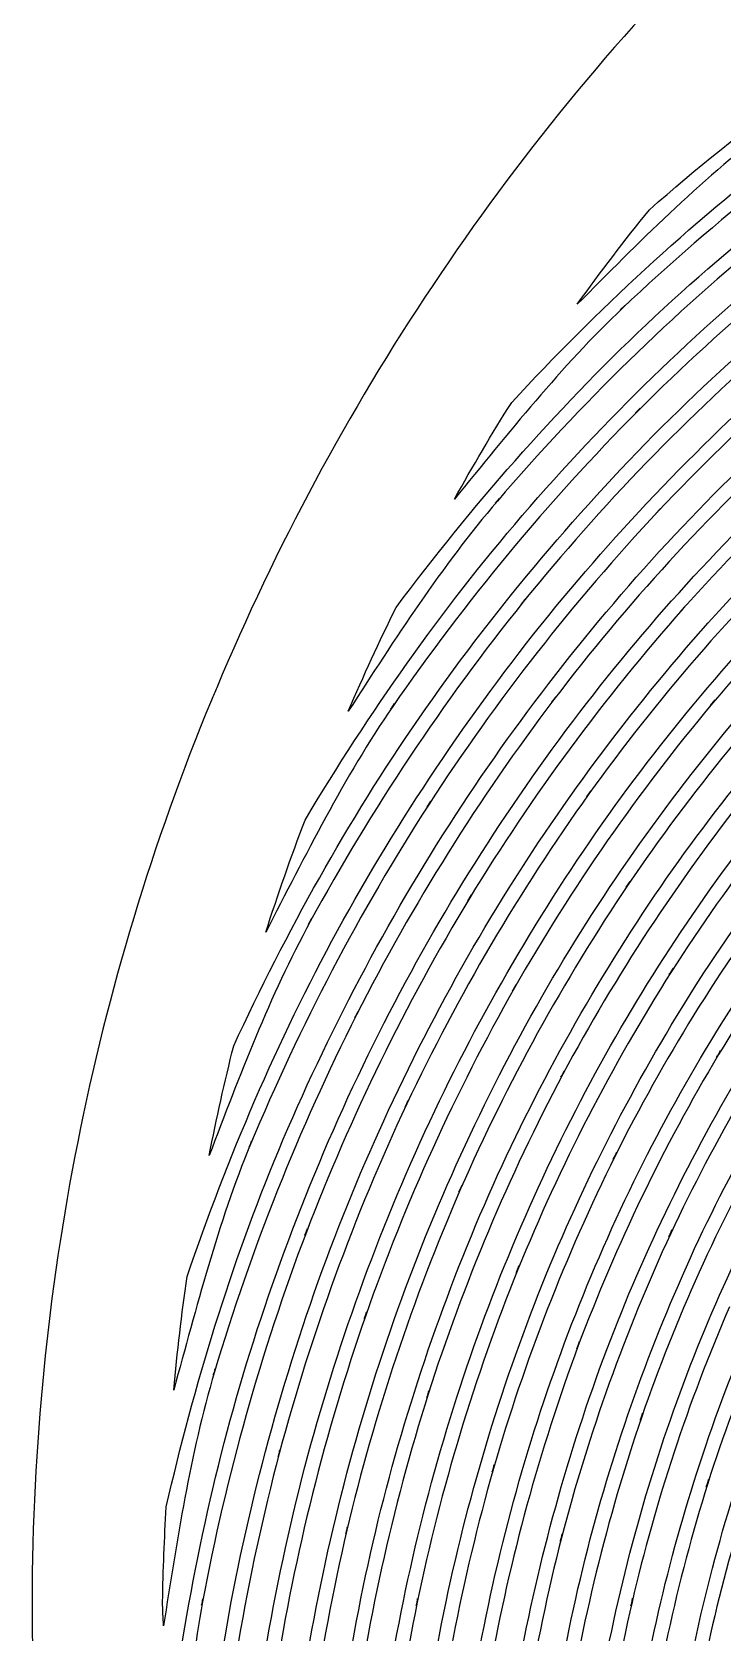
# Model space of a CAD drawing. Extents: x 289 to 439, y 190 to 340.
# Drawn here: x 288.9 to 310.7, y 263.9 to 314.5 of the extents above; entities that cross this region are included whole.
import ezdxf

# ---------------------------------------------------------------- set-up
doc = ezdxf.new("R2010")
doc.units = 0
doc.layers.add('seconds_wheel', color=7, linetype='CONTINUOUS')

msp = doc.modelspace()

# ---------------------------------------------------------------- linework, layer by layer
at = {"layer": 'seconds_wheel', "color": 7}
for p, q in [((307.603359, 305.827852), (307.457172, 305.689033)), ((307.535888, 305.751076), (307.535888, 305.751076)), ((308.085351, 302.574894), (307.939163, 302.42793)), ((308.018655, 302.494626), (308.018655, 302.494626)), ((303.627218, 299.722883), (303.496154, 299.570102)), ((303.569829, 299.641841), (303.569829, 299.641841)), ((308.724387, 299.408405), (308.5782, 299.252524)), ((308.657304, 299.32271), (308.657304, 299.32271)), ((304.446953, 296.538945), (304.317052, 296.377634)), ((304.389176, 296.452086), (304.389176, 296.452086)), ((309.514265, 296.333041), (309.368077, 296.16863)), ((309.448732, 296.244243), (309.448732, 296.244243)), ((300.310665, 293.235964), (300.196662, 293.070777)), ((300.262194, 293.149492), (300.262194, 293.149492)), ((305.413263, 293.455827), (305.284137, 293.285597)), ((305.355874, 293.363926), (305.355874, 293.363926)), ((310.449166, 293.356559), (310.302978, 293.182453)), ((310.383633, 293.262332), (310.383633, 293.262332)), ((301.458837, 290.155172), (301.346385, 289.981066)), ((301.410366, 290.062885), (301.410366, 290.062885)), ((306.519944, 290.480119), (306.391982, 290.30136)), ((306.463718, 290.384342), (306.463718, 290.384342)), ((307.76118, 287.617639), (307.633993, 287.429573)), ((307.706505, 287.517982), (307.706505, 287.517982)), ((302.742339, 287.190321), (302.631438, 287.008072)), ((302.696194, 287.095707), (302.696194, 287.095707)), ((297.690925, 286.438057), (297.59476, 286.261237)), ((297.650986, 286.345382), (297.650986, 286.345382)), ((309.129989, 284.874591), (309.003578, 284.676443)), ((309.07609, 284.770281), (309.07609, 284.770281)), ((304.154191, 284.346453), (304.045229, 284.155285)), ((304.108822, 284.246799), (304.108822, 284.246799)), ((299.154738, 283.494534), (299.060899, 283.309572)), ((299.116349, 283.39837), (299.116349, 283.39837)), ((310.619394, 282.255625), (310.494534, 282.047395)), ((310.565883, 282.144725), (310.565883, 282.144725)), ((305.687413, 281.629386), (305.580778, 281.429299)), ((305.643208, 281.524302), (305.643208, 281.524302)), ((300.741084, 280.67975), (300.649959, 280.486642)), ((300.704634, 280.579319), (300.704634, 280.579319)), ((295.795918, 279.404004), (295.718753, 279.217875)), ((295.765673, 279.30745), (295.765673, 279.30745)), ((307.335414, 279.044156), (307.230717, 278.834375)), ((307.292759, 278.934808), (307.292759, 278.934808)), ((302.442208, 277.999132), (302.354186, 277.797494)), ((302.406922, 277.893271), (302.406922, 277.893271)), ((297.559085, 276.628768), (297.48541, 276.435276)), ((297.530778, 276.528337), (297.530778, 276.528337)), ((309.090825, 276.595423), (308.988068, 276.37556)), ((309.05011, 276.481807), (309.05011, 276.481807)), ((304.251519, 275.457719), (304.166211, 275.246775)), ((304.218172, 275.347595), (304.218172, 275.347595)), ((299.431214, 273.995457), (299.360641, 273.793822)), ((299.405622, 273.892313), (299.405622, 273.892313)), ((306.160486, 273.05823), (306.07828, 272.838756)), ((306.129465, 272.94539), (306.129465, 272.94539)), ((294.646196, 272.209801), (294.589194, 272.016693)), ((294.626032, 272.10937), (294.626032, 272.10937)), ((301.403386, 271.507946), (301.336691, 271.298166)), ((301.379733, 271.400147), (301.379733, 271.400147)), ((308.16174, 270.806092), (308.083024, 270.57731)), ((308.132658, 270.687823), (308.132658, 270.687823)), ((296.690492, 269.634653), (296.63698, 269.433792)), ((296.673043, 269.532672), (296.673043, 269.532672)), ((303.468234, 269.168948), (303.405416, 268.950637)), ((303.446907, 269.056884), (303.446907, 269.056884)), ((310.247916, 268.704019), (310.172302, 268.465156)), ((310.221548, 268.581873), (310.221548, 268.581873)), ((298.827077, 267.211512), (298.778218, 267.003281)), ((298.811954, 267.104489), (298.811954, 267.104489)), ((305.617615, 266.982729), (305.559063, 266.755113)), ((305.598227, 266.864463), (305.598227, 266.864463)), ((294.255329, 264.935332), (294.218491, 264.737571)), ((294.246022, 264.835289), (294.246022, 264.835289)), ((301.048581, 264.943086), (301.004376, 264.727102)), ((301.036173, 264.831799), (301.036173, 264.831799)), ((307.843386, 264.951618), (307.789099, 264.715469)), ((307.826712, 264.829859), (307.826712, 264.829859))]:
    msp.add_line(p, q, dxfattribs=at)
for points in [[(310.666702, 317.639946), (303.851806, 310.776988), (298.42871, 302.660647), (294.696217, 293.73812)], [(308.375787, 308.854359), (311.350117, 311.452723), (314.511244, 313.831128), (317.881843, 315.890738)], [(317.067537, 313.281082), (313.673606, 311.058319), (310.483895, 308.538333), (307.535888, 305.751076)], [(308.273029, 305.217122), (311.189967, 307.961776), (314.345189, 310.441503), (317.701144, 312.627311)], [(312.122371, 311.415545), (309.953492, 309.747562), (308.026125, 307.803526), (306.096117, 305.866242)], [(304.021963, 302.761409), (306.722609, 305.678167), (309.639885, 308.388699), (312.797082, 310.805202)], [(317.034577, 310.046734), (313.811371, 307.801746), (310.793972, 305.27443), (308.018655, 302.494626)], [(308.774409, 301.987043), (311.519984, 304.722709), (314.503575, 307.208338), (317.689899, 309.415065)], [(306.096117, 305.866242), (306.829458, 306.882258), (307.589616, 307.878647), (308.375787, 308.854359)], [(312.261966, 308.125747), (309.119082, 305.560516), (306.210243, 302.721718), (303.569829, 299.641841)], [(304.357767, 299.186605), (306.971386, 302.220468), (309.849025, 305.015851), (312.957617, 307.540222)], [(317.16758, 306.870552), (314.112426, 304.612267), (311.264225, 302.086557), (308.657304, 299.32271)], [(309.429732, 298.841106), (312.007757, 301.559007), (314.822881, 304.041218), (317.841515, 306.259822)], [(307.535888, 305.751076), (305.586562, 303.896983), (303.915437, 301.786456), (302.213815, 299.705044)], [(307.457172, 305.689033), (307.481463, 305.712067), (307.511564, 305.728078), (307.535888, 305.751076)], [(307.535888, 305.751076), (307.560624, 305.774603), (307.578588, 305.80436), (307.603359, 305.827852)], [(300.368054, 296.279143), (302.753463, 299.470939), (305.378755, 302.477401), (308.273029, 305.217122)], [(312.565586, 304.904973), (309.594876, 302.335476), (306.858722, 299.506565), (304.389176, 296.452086)], [(305.192625, 296.025545), (307.63725, 299.033106), (310.344847, 301.81691), (313.282951, 304.344651)], [(317.461894, 303.759516), (314.572603, 301.497703), (311.891103, 298.98276), (309.448732, 296.244243)], [(302.213815, 299.705044), (302.790908, 300.738775), (303.393813, 301.757883), (304.021963, 302.761409)], [(310.237834, 295.790559), (312.653429, 298.482775), (315.30454, 300.953921), (318.159483, 303.174765)], [(308.018655, 302.494626), (305.161512, 299.615358), (302.565895, 296.488209), (300.262194, 293.149492)], [(307.939163, 302.42793), (307.963612, 302.452496), (307.994169, 302.4701), (308.018655, 302.494626)], [(308.018655, 302.494626), (308.043207, 302.519367), (308.060761, 302.550188), (308.085351, 302.574894)], [(301.092787, 292.778401), (303.375353, 296.069518), (305.946139, 299.150984), (308.774409, 301.987043)], [(313.029353, 301.759423), (310.227388, 299.194343), (307.659471, 296.384922), (305.355874, 293.363926)], [(306.173282, 292.964917), (308.453689, 295.938241), (310.994663, 298.701814), (313.765719, 301.224309)], [(317.915578, 300.722539), (315.187822, 298.464954), (312.667086, 295.968517), (310.383633, 293.262332)], [(303.569829, 299.641841), (303.591343, 299.667084), (303.605668, 299.697667), (303.627218, 299.722883)], [(297.490451, 289.556462), (299.516446, 292.946979), (301.788301, 296.186041), (304.357767, 299.186605)], [(303.569829, 299.641841), (301.805207, 297.571221), (300.333191, 295.281851), (298.856159, 292.999038)], [(308.657304, 299.32271), (305.971956, 296.45689), (303.546708, 293.358448), (301.410366, 290.062885)], [(303.496154, 299.570102), (303.518469, 299.596213), (303.547475, 299.615765), (303.569829, 299.641841)], [(308.5782, 299.252524), (308.602394, 299.278259), (308.633069, 299.297014), (308.657304, 299.32271)], [(308.657304, 299.32271), (308.682158, 299.349233), (308.699489, 299.38192), (308.724387, 299.408405)], [(302.254142, 289.721652), (304.370761, 292.968358), (306.77207, 296.020248), (309.429732, 298.841106)], [(313.64745, 298.696468), (311.010494, 296.144718), (308.606464, 293.363165), (306.463718, 290.384342)], [(307.29431, 290.013251), (309.415918, 292.944581), (311.79509, 295.680336), (314.403204, 298.188498)], [(304.389176, 296.452086), (301.84834, 293.289161), (299.593266, 289.907297), (297.650986, 286.345382)], [(298.856159, 292.999038), (299.332178, 294.105073), (299.836307, 295.198796), (300.368054, 296.279143)], [(309.448732, 296.244243), (306.930893, 293.4011), (304.670887, 290.339674), (302.696194, 287.095707)], [(304.317052, 296.377634), (304.338777, 296.404593), (304.367409, 296.425163), (304.389176, 296.452086)], [(304.389176, 296.452086), (304.410997, 296.479249), (304.42509, 296.511813), (304.446953, 296.538945)], [(309.368077, 296.16863), (309.392607, 296.196233), (309.424153, 296.216686), (309.448732, 296.244243)], [(309.448732, 296.244243), (309.47317, 296.271838), (309.489778, 296.305494), (309.514265, 296.333041)], [(298.516477, 286.064252), (300.442397, 289.576021), (302.676401, 292.909337), (305.192625, 296.025545)], [(303.549665, 286.781616), (305.506974, 289.977419), (307.745225, 292.992084), (310.237834, 295.790559)], [(314.416776, 295.723864), (311.940118, 293.193516), (309.694397, 290.447838), (307.706505, 287.517982)], [(308.550281, 287.177525), (310.518579, 290.058624), (312.740586, 292.757674), (315.189591, 295.243036)], [(294.696217, 293.73812), (294.639498, 293.609024), (294.583142, 293.479768), (294.527152, 293.350354)], [(294.527152, 293.350354), (290.798361, 284.312206), (288.872786, 274.63217), (288.858805, 264.855064)], [(300.262194, 293.149492), (298.714635, 290.892549), (297.500502, 288.437739), (296.245338, 286.008026)], [(305.355874, 293.363926), (302.984975, 290.233465), (300.896435, 286.898633), (299.116349, 283.39837)], [(300.196662, 293.070777), (300.216049, 293.098962), (300.242766, 293.121334), (300.262194, 293.149492)], [(300.262194, 293.149492), (300.280917, 293.176797), (300.291903, 293.208684), (300.310665, 293.235964)], [(310.383633, 293.262332), (308.028274, 290.449475), (305.928187, 287.432562), (304.108822, 284.246799)], [(305.284137, 293.285597), (305.305603, 293.313847), (305.334362, 293.335715), (305.355874, 293.363926)], [(305.355874, 293.363926), (305.377722, 293.392774), (305.391367, 293.427015), (305.413263, 293.455827)], [(310.302978, 293.182453), (310.327374, 293.211479), (310.359182, 293.233355), (310.383633, 293.262332)], [(310.383633, 293.262332), (310.408245, 293.291724), (310.424499, 293.327213), (310.449166, 293.356559)], [(295.232496, 282.416549), (296.899638, 286.025343), (298.836711, 289.50453), (301.092787, 292.778401)], [(299.990371, 283.145545), (301.755959, 286.595811), (303.825072, 289.881542), (306.173282, 292.964917)], [(304.974701, 283.965669), (306.777804, 287.101394), (308.85742, 290.069877), (311.188245, 292.836178)], [(315.329962, 292.8482), (313.008625, 290.347232), (310.915438, 287.6443), (309.07609, 284.770281)], [(309.929948, 284.456966), (311.751197, 287.281741), (313.821959, 289.936908), (316.117125, 292.392188)], [(301.410366, 290.062885), (299.214164, 286.651893), (297.324954, 283.052697), (295.765673, 279.30745)], [(306.463718, 290.384342), (304.256811, 287.293308), (302.32949, 284.012154), (300.704634, 280.579319)], [(301.346385, 289.981066), (301.365211, 290.010207), (301.391496, 290.033772), (301.410366, 290.062885)], [(301.410366, 290.062885), (301.429214, 290.092157), (301.439944, 290.125928), (301.458837, 290.155172)], [(311.458905, 290.386279), (309.260433, 287.611326), (307.313875, 284.645622), (305.643208, 281.524302)], [(306.391982, 290.30136), (306.413324, 290.331139), (306.442324, 290.354598), (306.463718, 290.384342)], [(306.463718, 290.384342), (306.485273, 290.414531), (306.498336, 290.449966), (306.519944, 290.480119)], [(316.379642, 290.073741), (314.208625, 287.60988), (312.262916, 284.956488), (310.565883, 282.144725)], [(296.245338, 286.008026), (296.628917, 287.201643), (297.0441, 288.384871), (297.490451, 289.556462)], [(296.655593, 279.117445), (298.203946, 282.811175), (300.077527, 286.359708), (302.254142, 289.721652)], [(301.587187, 280.359067), (303.198959, 283.740374), (305.109137, 286.971135), (307.29431, 290.013251)], [(306.51723, 281.271865), (308.173834, 284.343762), (310.1019, 287.260823), (312.278253, 289.989209)], [(307.706505, 287.517982), (305.657479, 284.47341), (303.883597, 281.252769), (302.406922, 277.893271)], [(312.666405, 287.619965), (310.619865, 284.890724), (308.821227, 281.984461), (307.292759, 278.934808)], [(307.633993, 287.429573), (307.655376, 287.461218), (307.685061, 287.486378), (307.706505, 287.517982)], [(307.706505, 287.517982), (307.727703, 287.549479), (307.739922, 287.58618), (307.76118, 287.617639)], [(302.696194, 287.095707), (300.664517, 283.733183), (298.935688, 280.197051), (297.530778, 276.528337)], [(302.631438, 287.008072), (302.650309, 287.039193), (302.677271, 287.064619), (302.696194, 287.095707)], [(302.696194, 287.095707), (302.714377, 287.125799), (302.724107, 287.160257), (302.742339, 287.190321)], [(303.297618, 277.704816), (304.763255, 281.012451), (306.521084, 284.182508), (308.550281, 287.177525)], [(308.175312, 278.713782), (309.691004, 281.712577), (311.472829, 284.569137), (313.498161, 287.250038)], [(298.427679, 276.371293), (299.822829, 279.986527), (301.536912, 283.470121), (303.549665, 286.781616)], [(293.760541, 275.122692), (295.042807, 278.894758), (296.610699, 282.564666), (298.516477, 286.064252)], [(297.650986, 286.345382), (296.369941, 283.979755), (295.41888, 281.461975), (294.457354, 278.951094)], [(297.59476, 286.261237), (297.610898, 286.290938), (297.634804, 286.315707), (297.650986, 286.345382)], [(297.650986, 286.345382), (297.667036, 286.375021), (297.674832, 286.408441), (297.690925, 286.438057)], [(309.07609, 284.770281), (307.179336, 281.780202), (305.553593, 278.627058), (304.218172, 275.347595)], [(309.003578, 284.676443), (309.024862, 284.709852), (309.054739, 284.736917), (309.07609, 284.770281)], [(314.00148, 284.971532), (312.100678, 282.295006), (310.443541, 279.454149), (309.05011, 276.481807)], [(309.07609, 284.770281), (309.097097, 284.803397), (309.108916, 284.841515), (309.129989, 284.874591)], [(309.939643, 276.291025), (311.32199, 279.212008), (312.963673, 282.002412), (314.844868, 284.629909)], [(304.108822, 284.246799), (302.236774, 280.941613), (300.662912, 277.476874), (299.405622, 273.892313)], [(300.3064, 273.765127), (301.556299, 277.297366), (303.118788, 280.710871), (304.974701, 283.965669)], [(304.045229, 284.155285), (304.063629, 284.187642), (304.090364, 284.214476), (304.108822, 284.246799)], [(304.108822, 284.246799), (304.126846, 284.278622), (304.136111, 284.31466), (304.154191, 284.346453)], [(305.114684, 275.190161), (306.440486, 278.416598), (308.052086, 281.517697), (309.929948, 284.456966)], [(299.116349, 283.39837), (299.13193, 283.429243), (299.13911, 283.463683), (299.154738, 283.494534)], [(299.116349, 283.39837), (297.28824, 279.77582), (295.785457, 275.997835), (294.626032, 272.10937)], [(295.531075, 272.014366), (296.684738, 275.849777), (298.177149, 279.574523), (299.990371, 283.145545)], [(299.060899, 283.309572), (299.076699, 283.340764), (299.100499, 283.367203), (299.116349, 283.39837)], [(294.457354, 278.951094), (294.68675, 280.112539), (294.945212, 281.268053), (295.232496, 282.416549)], [(310.565883, 282.144725), (308.815874, 279.216516), (307.330797, 276.138128), (306.129465, 272.94539)], [(310.494534, 282.047395), (310.515289, 282.081954), (310.545053, 282.110214), (310.565883, 282.144725)], [(310.565883, 282.144725), (310.586982, 282.180028), (310.598218, 282.220366), (310.619394, 282.255625)], [(305.643208, 281.524302), (303.923933, 278.282982), (302.497063, 274.89494), (301.379733, 271.400147)], [(305.580778, 281.429299), (305.598631, 281.462809), (305.62529, 281.490827), (305.643208, 281.524302)], [(305.643208, 281.524302), (305.66105, 281.557933), (305.669507, 281.595779), (305.687413, 281.629386)], [(307.030243, 272.817041), (308.224364, 275.958449), (309.697701, 278.986041), (311.43215, 281.864759)], [(302.284776, 271.304758), (303.396302, 274.74654), (304.812924, 278.081958), (306.51723, 281.271865)], [(300.704634, 280.579319), (299.03608, 277.023748), (297.686615, 273.32721), (296.673043, 269.532672)], [(300.649959, 280.486642), (300.66528, 280.519153), (300.689259, 280.546834), (300.704634, 280.579319)], [(300.704634, 280.579319), (300.719794, 280.611619), (300.725871, 280.647469), (300.741084, 280.67975)], [(297.580025, 269.466753), (298.589809, 273.209465), (299.931039, 276.854257), (301.587187, 280.359067)], [(312.170454, 279.650233), (310.559546, 276.789305), (309.207895, 273.790202), (308.132658, 270.687823)], [(293.10134, 267.838528), (293.98026, 271.688617), (295.139566, 275.470293), (296.655593, 279.117445)], [(295.765673, 279.30745), (294.727464, 276.79309), (294.058573, 274.154115), (293.335938, 271.533538)], [(295.718753, 279.217875), (295.731688, 279.249075), (295.752692, 279.27627), (295.765673, 279.30745)], [(295.765673, 279.30745), (295.77857, 279.338685), (295.782976, 279.372786), (295.795918, 279.404004)], [(307.292759, 278.934808), (305.719222, 275.763198), (304.432216, 272.457394), (303.446907, 269.056884)], [(307.230717, 278.834375), (307.248311, 278.869663), (307.275092, 278.899557), (307.292759, 278.934808)], [(307.292759, 278.934808), (307.310183, 278.969925), (307.31792, 279.009072), (307.335414, 279.044156)], [(309.038477, 270.593972), (310.108191, 273.64361), (311.449756, 276.590907), (313.046415, 279.400888)], [(304.354277, 268.992128), (305.335778, 272.34023), (306.614492, 275.593353), (308.175312, 278.713782)], [(302.406922, 277.893271), (300.890833, 274.410727), (299.687557, 270.800451), (298.811954, 267.104489)], [(302.354186, 277.797494), (302.368822, 277.830951), (302.392227, 277.859839), (302.406922, 277.893271)], [(302.406922, 277.893271), (302.421798, 277.927444), (302.427272, 277.964984), (302.442208, 277.999132)], [(299.722038, 267.075017), (300.595657, 270.717383), (301.792582, 274.274637), (303.297618, 277.704816)], [(313.882048, 277.289521), (312.403688, 274.5022), (311.178324, 271.588225), (310.221548, 268.581873)], [(297.530778, 276.528337), (296.091795, 272.735449), (294.992561, 268.822611), (294.246022, 264.835289)], [(295.155719, 264.834125), (295.902301, 268.769371), (296.99747, 272.630139), (298.427679, 276.371293)], [(297.48541, 276.435276), (297.497726, 276.467588), (297.518412, 276.496046), (297.530778, 276.528337)], [(297.530778, 276.528337), (297.543141, 276.560924), (297.546673, 276.596207), (297.559085, 276.628768)], [(309.05011, 276.481807), (307.614977, 273.385358), (306.459417, 270.167075), (305.598227, 266.864463)], [(308.988068, 276.37556), (309.005429, 276.41281), (309.032666, 276.444597), (309.05011, 276.481807)], [(309.05011, 276.481807), (309.067061, 276.51838), (309.073796, 276.558883), (309.090825, 276.595423)], [(306.507923, 266.834605), (307.366988, 270.083054), (308.516036, 273.247601), (309.939643, 276.291025)], [(304.218172, 275.347595), (304.232531, 275.383244), (304.237093, 275.422095), (304.251519, 275.457719)], [(293.335938, 271.533538), (293.446939, 272.733338), (293.588519, 273.930111), (293.760541, 275.122692)], [(304.218172, 275.347595), (302.847058, 271.943705), (301.781921, 268.424869), (301.036173, 264.831799)], [(301.946257, 264.833738), (302.692097, 268.373372), (303.752743, 271.83899), (305.114684, 275.190161)], [(304.166211, 275.246775), (304.180432, 275.281892), (304.203884, 275.312508), (304.218172, 275.347595)], [(299.405622, 273.892313), (298.117586, 270.181268), (297.161867, 266.363289), (296.550509, 262.48272)], [(299.360641, 273.793822), (299.372554, 273.827971), (299.393651, 273.858183), (299.405622, 273.892313)], [(299.405622, 273.892313), (299.41726, 273.925844), (299.419521, 273.961949), (299.431214, 273.995457)], [(310.905953, 274.166837), (309.602712, 271.152655), (308.571775, 268.02811), (307.826712, 264.829846)], [(308.737184, 264.832186), (309.482022, 267.976308), (310.508015, 271.04722), (311.801689, 274.007866)], [(297.459817, 262.514128), (298.072976, 266.341683), (299.025788, 270.106697), (300.3064, 273.765127)], [(306.129465, 272.94539), (304.895984, 269.626543), (303.961186, 266.204372), (303.336782, 262.719256)], [(306.07828, 272.838756), (306.092116, 272.875762), (306.115552, 272.908415), (306.129465, 272.94539)], [(306.129465, 272.94539), (306.143082, 272.982029), (306.146796, 273.021616), (306.160486, 273.05823)], [(304.246478, 262.752214), (304.872609, 266.183476), (305.804455, 269.551493), (307.030243, 272.817041)], [(294.626032, 272.10937), (293.852159, 269.48608), (293.438558, 266.781046), (293.013318, 264.080698)], [(293.159893, 260.347686), (293.629831, 264.295513), (294.397077, 268.203212), (295.531075, 272.014366)], [(294.589194, 272.016693), (294.598665, 272.048628), (294.616515, 272.07745), (294.626032, 272.10937)], [(294.626032, 272.10937), (294.635712, 272.142184), (294.636467, 272.177), (294.646196, 272.209801)], [(312.854471, 271.996917), (311.675531, 269.0705), (310.761377, 266.044596), (310.124218, 262.954629)], [(301.379733, 271.400147), (300.235856, 267.778073), (299.41628, 264.061686), (298.931773, 260.294562)], [(301.336691, 271.298166), (301.347887, 271.333402), (301.368474, 271.364933), (301.379733, 271.400147)], [(301.379733, 271.400147), (301.390834, 271.435299), (301.392224, 271.472814), (301.403386, 271.507946)], [(299.839531, 260.358155), (300.32759, 264.072537), (301.146406, 267.735307), (302.284776, 271.304758)], [(308.132658, 270.687823), (308.145813, 270.72632), (308.148503, 270.767623), (308.16174, 270.806092)], [(308.132658, 270.687823), (307.029343, 267.459095), (306.21727, 264.138637), (305.706025, 260.765307)], [(306.614171, 260.829277), (307.12907, 264.150168), (307.940424, 267.417989), (309.038477, 270.593972)], [(308.083024, 270.57731), (308.096192, 270.615575), (308.119407, 270.64959), (308.132658, 270.687823)], [(296.673043, 269.532672), (295.638095, 265.609581), (294.953604, 261.602559), (294.627971, 257.558104)], [(295.532626, 257.654271), (295.863634, 261.644564), (296.549155, 265.597651), (297.580025, 269.466753)], [(296.63698, 269.433792), (296.645999, 269.467771), (296.663971, 269.498708), (296.673043, 269.532672)], [(296.673043, 269.532672), (296.681857, 269.566086), (296.681627, 269.601259), (296.690492, 269.634653)], [(303.446907, 269.056884), (302.43908, 265.528891), (301.747485, 261.917874), (301.381284, 258.266938)], [(302.285939, 258.359226), (302.657459, 261.958192), (303.349977, 265.516237), (304.354277, 268.992128)], [(303.405416, 268.950637), (303.415949, 268.987248), (303.436305, 269.020293), (303.446907, 269.056884)], [(303.446907, 269.056884), (303.457372, 269.093518), (303.457701, 269.132331), (303.468234, 269.168948)], [(310.221548, 268.581873), (309.240596, 265.448846), (308.54216, 262.234276), (308.135373, 258.976548)], [(309.040028, 259.068449), (309.452134, 262.274199), (310.151807, 265.436542), (311.129305, 268.517503)], [(310.172302, 268.465156), (310.185037, 268.505507), (310.208716, 268.541553), (310.221548, 268.581873)], [(310.221548, 268.581873), (310.234019, 268.621704), (310.235353, 268.664216), (310.247916, 268.704019)], [(292.98346, 264.840718), (293.001596, 265.840708), (293.040899, 266.840201), (293.10134, 267.838528)], [(298.811954, 267.104489), (297.919082, 263.279176), (297.367837, 259.382339), (297.165504, 255.459521)], [(298.06667, 255.588646), (298.276477, 259.459212), (298.830746, 263.302884), (299.722038, 267.075017)], [(298.778218, 267.003281), (298.786375, 267.037968), (298.80374, 267.069817), (298.811954, 267.104489)], [(298.811954, 267.104489), (298.82016, 267.139644), (298.818813, 267.176367), (298.827077, 267.211512)], [(305.598227, 266.864463), (304.718751, 263.435146), (304.146691, 259.934641), (303.890123, 256.40373)], [(304.791288, 256.531692), (305.055217, 260.010464), (305.629935, 263.458068), (306.507923, 266.834605)], [(305.559063, 266.755113), (305.568776, 266.792676), (305.588438, 266.82692), (305.598227, 266.864463)], [(305.598227, 266.864463), (305.608171, 266.903238), (305.607592, 266.943972), (305.617615, 266.982729)], [(312.385276, 266.625987), (311.518708, 263.592269), (310.92618, 260.487388), (310.615517, 257.34755)], [(288.858805, 264.855064), (288.857899, 264.850282), (288.856995, 264.8455), (288.85609, 264.840718)], [(288.85609, 264.840718), (288.856995, 264.835935), (288.857899, 264.831152), (288.858805, 264.826369)], [(288.858805, 264.826369), (288.872765, 255.049551), (290.798205, 245.369789), (294.526764, 236.331856)], [(293.013318, 264.080698), (293.002006, 264.333982), (292.992053, 264.587326), (292.98346, 264.840718)], [(294.246022, 264.835289), (293.758545, 262.189169), (293.651293, 259.498625), (293.493758, 256.814372)], [(294.014139, 252.957661), (294.067858, 256.941782), (294.424637, 260.916856), (295.155719, 264.834125)], [(294.218491, 264.737571), (294.224682, 264.770912), (294.239782, 264.801961), (294.246022, 264.835289)], [(294.246022, 264.835289), (294.252102, 264.86829), (294.249202, 264.902338), (294.255329, 264.935332)], [(301.036173, 264.831799), (300.277334, 261.110407), (299.850795, 257.329164), (299.762753, 253.53233)], [(300.658878, 253.690927), (300.75609, 257.436032), (301.187112, 261.164999), (301.946257, 264.833738)], [(301.004376, 264.727102), (301.01174, 264.762901), (301.028746, 264.796015), (301.036173, 264.831799)], [(301.036173, 264.831799), (301.043646, 264.868446), (301.041044, 264.906452), (301.048581, 264.943086)], [(307.826712, 264.829846), (307.06725, 261.504583), (306.606453, 258.118477), (306.450534, 254.711123)], [(307.347047, 254.867793), (307.511951, 258.22405), (307.977261, 261.558943), (308.737184, 264.832186)], [(307.789099, 264.715469), (307.798138, 264.754661), (307.817586, 264.790687), (307.826712, 264.829859)], [(307.826712, 264.829859), (307.835851, 264.869879), (307.834159, 264.911619), (307.843386, 264.951618)]]:
    msp.add_open_spline(points, degree=3, dxfattribs=at)

doc.saveas('drawing.dxf')
